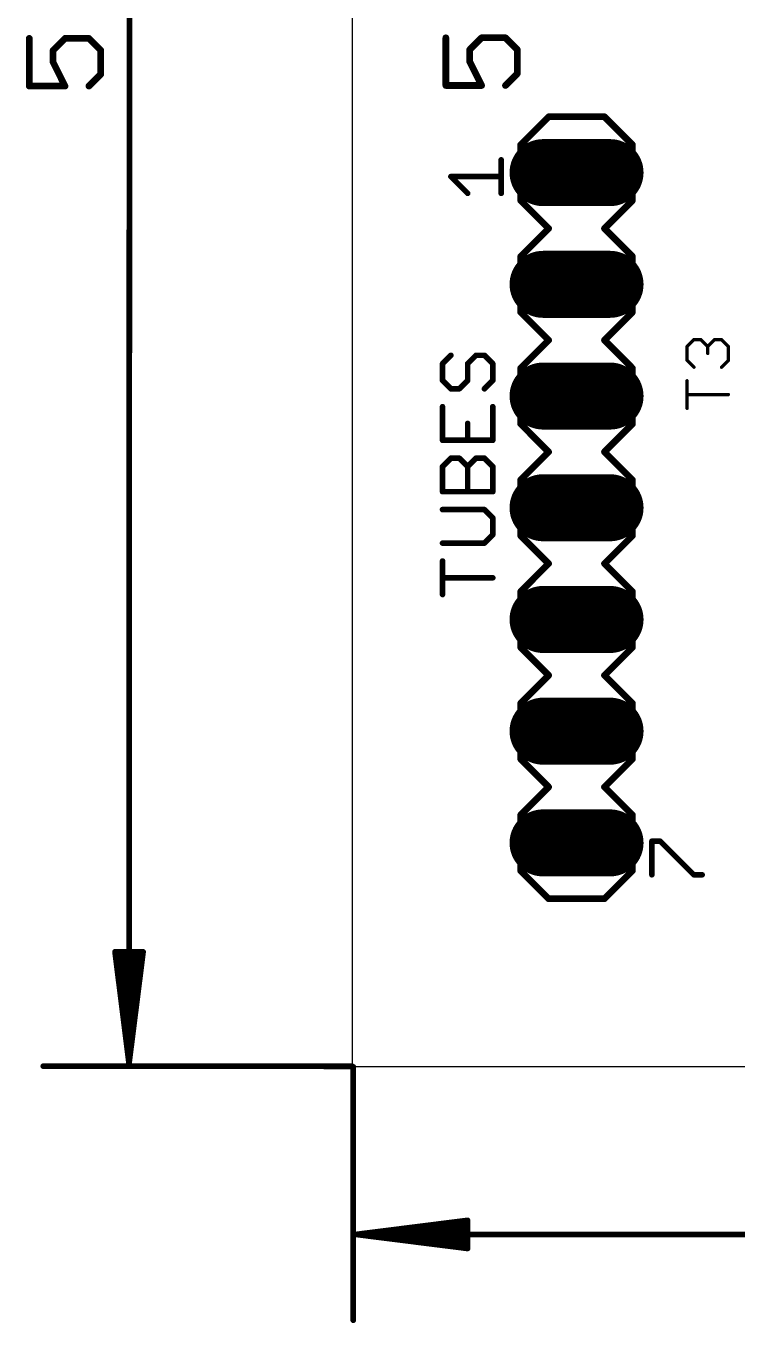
# Model space of a CAD drawing. Extents: x -7 to 105, y 1 to 61.
# Drawn here: x -7.45 to 8.73, y 0.51 to 30.01 of the extents above; entities that cross this region are included whole.
import ezdxf

# ---------------------------------------------------------------- set-up
doc = ezdxf.new("R2010")
doc.units = 0
for name, color, linetype in [('17', 110, 'CONTINUOUS'), ('20', 53, 'CONTINUOUS'), ('21', 253, 'CONTINUOUS'), ('23', 53, 'CONTINUOUS'), ('25', 253, 'CONTINUOUS'), ('44', 253, 'CONTINUOUS'), ('47', 253, 'CONTINUOUS'), ('51', 253, 'CONTINUOUS')]:
    doc.layers.add(name, color=color, linetype=linetype)

# ---------------------------------------------------------------- blocks, each defined once
blk = doc.blocks.new('RECT')
blk.add_solid([(-0.5, -0.5), (0.5, -0.5), (-0.5, 0.5), (0.5, 0.5)])
blk = doc.blocks.new('LONGP100')
at = {"const_width": 1}
blk.add_lwpolyline([(-0.5, 0), (0.5, 0)], dxfattribs=at)
at = {"const_width": 0.5}
for points in [[(-0.5, 0.25, 1), (-0.5, -0.25)], [(0.5, -0.25, 1), (0.5, 0.25)]]:
    blk.add_lwpolyline(points, format="xyb", dxfattribs=at)

msp = doc.modelspace()

# ---------------------------------------------------------------- linework, layer by layer
at = {"layer": '20'}
for p, q in [((-0.02, 6.35), (-0.02, 57.1375)), ((104.755, 6.3375), (0, 6.3375))]:
    msp.add_line(p, q, dxfattribs=at)
at = {"layer": '21'}
for points, const_width in [([(4.445, 27.94), (3.81, 27.305)], 0.1524), ([(5.715, 27.94), (4.445, 27.94)], 0.1524), ([(6.35, 27.305), (5.715, 27.94)], 0.1524), ([(3.81, 26.035), (3.81, 27.305)], 0.1524), ([(6.35, 27.305), (6.35, 26.035)], 0.1524), ([(3.3655, 26.1991), (3.3655, 26.9618)], 0.127), ([(2.6029, 26.1991), (2.2215, 26.5804)], 0.127), ([(2.2215, 26.5804), (3.3655, 26.5804)], 0.127), ([(4.445, 25.4), (3.81, 26.035)], 0.1524), ([(6.35, 26.035), (5.715, 25.4)], 0.1524), ([(3.81, 24.765), (4.445, 25.4)], 0.1524), ([(5.715, 25.4), (6.35, 24.765)], 0.1524), ([(3.81, 23.495), (3.81, 24.765)], 0.1524), ([(6.35, 24.765), (6.35, 23.495)], 0.1524), ([(4.445, 22.86), (3.81, 23.495)], 0.1524), ([(6.35, 23.495), (5.715, 22.86)], 0.1524), ([(3.81, 22.225), (4.445, 22.86)], 0.1524), ([(5.715, 22.86), (6.35, 22.225)], 0.1524), ([(3.81, 20.955), (3.81, 22.225)], 0.1524), ([(6.35, 22.225), (6.35, 20.955)], 0.1524), ([(4.445, 20.32), (3.81, 20.955)], 0.1524), ([(6.35, 20.955), (5.715, 20.32)], 0.1524), ([(4.445, 20.32), (3.81, 19.685)], 0.1524), ([(6.35, 19.685), (5.715, 20.32)], 0.1524), ([(3.81, 18.415), (3.81, 19.685)], 0.1524), ([(6.35, 19.685), (6.35, 18.415)], 0.1524), ([(4.445, 17.78), (3.81, 18.415)], 0.1524), ([(6.35, 18.415), (5.715, 17.78)], 0.1524), ([(3.81, 17.145), (4.445, 17.78)], 0.1524), ([(5.715, 17.78), (6.35, 17.145)], 0.1524), ([(3.81, 15.875), (3.81, 17.145)], 0.1524), ([(6.35, 17.145), (6.35, 15.875)], 0.1524), ([(4.445, 15.24), (3.81, 15.875)], 0.1524), ([(6.35, 15.875), (5.715, 15.24)], 0.1524), ([(3.81, 14.605), (4.445, 15.24)], 0.1524), ([(5.715, 15.24), (6.35, 14.605)], 0.1524), ([(3.81, 13.335), (3.81, 14.605)], 0.1524), ([(6.35, 14.605), (6.35, 13.335)], 0.1524), ([(4.445, 12.7), (3.81, 13.335)], 0.1524), ([(6.35, 13.335), (5.715, 12.7)], 0.1524), ([(4.445, 12.7), (3.81, 12.065)], 0.1524), ([(6.35, 12.065), (5.715, 12.7)], 0.1524), ([(3.81, 10.795), (3.81, 12.065)], 0.1524), ([(6.35, 12.065), (6.35, 10.795)], 0.1524), ([(6.7935, 10.7051), (6.7935, 11.4678)], 0.127), ([(6.7935, 11.4678), (6.9842, 11.4678)], 0.127), ([(6.9842, 11.4678), (7.7468, 10.7051)], 0.127), ([(4.445, 10.16), (3.81, 10.795)], 0.1524), ([(6.35, 10.795), (5.715, 10.16)], 0.1524), ([(7.7468, 10.7051), (7.9375, 10.7051)], 0.127), ([(5.715, 10.16), (4.445, 10.16)], 0.1524)]:
    msp.add_lwpolyline(points, dxfattribs=dict(at, const_width=const_width))
for points, const_width in [([(4.445, 27.9781, 1), (4.445, 27.9019)], 0.0762), ([(4.4719, 27.9131, 1), (4.4181, 27.9669)], 0.0762), ([(5.7419, 27.9669, 1), (5.6881, 27.9131)], 0.0762), ([(5.715, 27.9019, 1), (5.715, 27.9781)], 0.0762), ([(3.8481, 27.305, 1), (3.7719, 27.305)], 0.0762), ([(3.7831, 27.3319, 1), (3.8369, 27.2781)], 0.0762), ([(6.3881, 27.305, 1), (6.3119, 27.305)], 0.0762), ([(6.3231, 27.2781, 1), (6.3769, 27.3319)], 0.0762), ([(3.3973, 26.9618, 1), (3.3338, 26.9618)], 0.0635), ([(2.2215, 26.6122, 1), (2.2215, 26.5487)], 0.0635), ([(2.244, 26.6029, 1), (2.1991, 26.558)], 0.0635), ([(3.3655, 26.5487, 1), (3.3655, 26.6122)], 0.0635), ([(2.5804, 26.1767, 1), (2.6253, 26.2216)], 0.0635), ([(3.3338, 26.1991, 1), (3.3973, 26.1991)], 0.0635), ([(3.7719, 26.035, 1), (3.8481, 26.035)], 0.0762), ([(3.8369, 26.0619, 1), (3.7831, 26.0081)], 0.0762), ([(6.3119, 26.035, 1), (6.3881, 26.035)], 0.0762), ([(6.3769, 26.0081, 1), (6.3231, 26.0619)], 0.0762), ([(4.4719, 25.3731, 1), (4.4181, 25.4269)], 0.0762), ([(4.4181, 25.3731, 1), (4.4719, 25.4269)], 0.0762), ([(5.7419, 25.4269, 1), (5.6881, 25.3731)], 0.0762), ([(5.6881, 25.4269, 1), (5.7419, 25.3731)], 0.0762), ([(3.8481, 24.765, 1), (3.7719, 24.765)], 0.0762), ([(3.7831, 24.7919, 1), (3.8369, 24.7381)], 0.0762), ([(6.3881, 24.765, 1), (6.3119, 24.765)], 0.0762), ([(6.3231, 24.7381, 1), (6.3769, 24.7919)], 0.0762), ([(3.7719, 23.495, 1), (3.8481, 23.495)], 0.0762), ([(3.8369, 23.5219, 1), (3.7831, 23.4681)], 0.0762), ([(6.3119, 23.495, 1), (6.3881, 23.495)], 0.0762), ([(6.3769, 23.4681, 1), (6.3231, 23.5219)], 0.0762), ([(4.4719, 22.8331, 1), (4.4181, 22.8869)], 0.0762), ([(4.4181, 22.8331, 1), (4.4719, 22.8869)], 0.0762), ([(5.7419, 22.8869, 1), (5.6881, 22.8331)], 0.0762), ([(5.6881, 22.8869, 1), (5.7419, 22.8331)], 0.0762), ([(3.8481, 22.225, 1), (3.7719, 22.225)], 0.0762), ([(3.7831, 22.2519, 1), (3.8369, 22.1981)], 0.0762), ([(6.3881, 22.225, 1), (6.3119, 22.225)], 0.0762), ([(6.3231, 22.1981, 1), (6.3769, 22.2519)], 0.0762), ([(3.7719, 20.955, 1), (3.8481, 20.955)], 0.0762), ([(3.8369, 20.9819, 1), (3.7831, 20.9281)], 0.0762), ([(6.3119, 20.955, 1), (6.3881, 20.955)], 0.0762), ([(6.3769, 20.9281, 1), (6.3231, 20.9819)], 0.0762), ([(4.4719, 20.2931, 1), (4.4181, 20.3469)], 0.0762), ([(4.4181, 20.2931, 1), (4.4719, 20.3469)], 0.0762), ([(5.7419, 20.3469, 1), (5.6881, 20.2931)], 0.0762), ([(5.6881, 20.3469, 1), (5.7419, 20.2931)], 0.0762), ([(3.8481, 19.685, 1), (3.7719, 19.685)], 0.0762), ([(6.3881, 19.685, 1), (6.3119, 19.685)], 0.0762), ([(3.7831, 19.7119, 1), (3.8369, 19.6581)], 0.0762), ([(6.3231, 19.6581, 1), (6.3769, 19.7119)], 0.0762), ([(3.7719, 18.415, 1), (3.8481, 18.415)], 0.0762), ([(3.8369, 18.4419, 1), (3.7831, 18.3881)], 0.0762), ([(6.3119, 18.415, 1), (6.3881, 18.415)], 0.0762), ([(6.3769, 18.3881, 1), (6.3231, 18.4419)], 0.0762), ([(4.4719, 17.7531, 1), (4.4181, 17.8069)], 0.0762), ([(4.4181, 17.7531, 1), (4.4719, 17.8069)], 0.0762), ([(5.7419, 17.8069, 1), (5.6881, 17.7531)], 0.0762), ([(5.6881, 17.8069, 1), (5.7419, 17.7531)], 0.0762), ([(3.8481, 17.145, 1), (3.7719, 17.145)], 0.0762), ([(3.7831, 17.1719, 1), (3.8369, 17.1181)], 0.0762), ([(6.3881, 17.145, 1), (6.3119, 17.145)], 0.0762), ([(6.3231, 17.1181, 1), (6.3769, 17.1719)], 0.0762), ([(3.8369, 15.9019, 1), (3.7831, 15.8481)], 0.0762), ([(6.3769, 15.8481, 1), (6.3231, 15.9019)], 0.0762), ([(3.7719, 15.875, 1), (3.8481, 15.875)], 0.0762), ([(6.3119, 15.875, 1), (6.3881, 15.875)], 0.0762), ([(4.4719, 15.2131, 1), (4.4181, 15.2669)], 0.0762), ([(4.4181, 15.2131, 1), (4.4719, 15.2669)], 0.0762), ([(5.7419, 15.2669, 1), (5.6881, 15.2131)], 0.0762), ([(5.6881, 15.2669, 1), (5.7419, 15.2131)], 0.0762), ([(3.8481, 14.605, 1), (3.7719, 14.605)], 0.0762), ([(3.7831, 14.6319, 1), (3.8369, 14.5781)], 0.0762), ([(6.3881, 14.605, 1), (6.3119, 14.605)], 0.0762), ([(6.3231, 14.5781, 1), (6.3769, 14.6319)], 0.0762), ([(3.7719, 13.335, 1), (3.8481, 13.335)], 0.0762), ([(3.8369, 13.3619, 1), (3.7831, 13.3081)], 0.0762), ([(6.3119, 13.335, 1), (6.3881, 13.335)], 0.0762), ([(6.3769, 13.3081, 1), (6.3231, 13.3619)], 0.0762), ([(4.4719, 12.6731, 1), (4.4181, 12.7269)], 0.0762), ([(4.4181, 12.6731, 1), (4.4719, 12.7269)], 0.0762), ([(5.7419, 12.7269, 1), (5.6881, 12.6731)], 0.0762), ([(5.6881, 12.7269, 1), (5.7419, 12.6731)], 0.0762), ([(3.8481, 12.065, 1), (3.7719, 12.065)], 0.0762), ([(3.7831, 12.0919, 1), (3.8369, 12.0381)], 0.0762), ([(6.3881, 12.065, 1), (6.3119, 12.065)], 0.0762), ([(6.3231, 12.0381, 1), (6.3769, 12.0919)], 0.0762), ([(6.8253, 11.4678, 1), (6.7618, 11.4678)], 0.0635), ([(6.7935, 11.4995, 1), (6.7935, 11.436)], 0.0635), ([(7.0066, 11.4902, 1), (6.9617, 11.4453)], 0.0635), ([(6.9842, 11.436, 1), (6.9842, 11.4995)], 0.0635), ([(3.7719, 10.795, 1), (3.8481, 10.795)], 0.0762), ([(3.8369, 10.8219, 1), (3.7831, 10.7681)], 0.0762), ([(6.3119, 10.795, 1), (6.3881, 10.795)], 0.0762), ([(6.3769, 10.7681, 1), (6.3231, 10.8219)], 0.0762), ([(6.7618, 10.7051, 1), (6.8253, 10.7051)], 0.0635), ([(7.7468, 10.7369, 1), (7.7468, 10.6734)], 0.0635), ([(7.7244, 10.6827, 1), (7.7693, 10.7276)], 0.0635), ([(7.9375, 10.6734, 1), (7.9375, 10.7369)], 0.0635), ([(4.445, 10.1981, 1), (4.445, 10.1219)], 0.0762), ([(4.4181, 10.1331, 1), (4.4719, 10.1869)], 0.0762), ([(5.6881, 10.1869, 1), (5.7419, 10.1331)], 0.0762), ([(5.715, 10.1219, 1), (5.715, 10.1981)], 0.0762)]:
    msp.add_lwpolyline(points, format="xyb", dxfattribs=dict(at, const_width=const_width))
at = {"layer": '23'}
msp.add_point((5.08, 19.05), dxfattribs=at)
at = {"layer": '25'}
for points, const_width in [([(2.1068, 29.7359), (2.1068, 28.6512)], 0.1524), ([(2.6491, 29.4647), (2.9203, 29.7359)], 0.1524), ([(2.9203, 29.7359), (3.4626, 29.7359)], 0.1524), ([(3.4626, 29.7359), (3.7338, 29.4647)], 0.1524), ([(2.6491, 29.1935), (2.6491, 29.4647)], 0.1524), ([(3.7338, 29.4647), (3.7338, 28.9224)], 0.1524), ([(2.9203, 28.6512), (2.6491, 29.1935)], 0.1524), ([(3.7338, 28.9224), (3.4626, 28.6512)], 0.1524), ([(2.1068, 28.6512), (2.9203, 28.6512)], 0.1524), ([(7.5938, 22.7164), (7.7506, 22.8732)], 0.0762), ([(7.5938, 22.4029), (7.5938, 22.7164)], 0.0762), ([(7.7506, 22.8732), (7.9073, 22.8732)], 0.0762), ([(7.9073, 22.8732), (8.0641, 22.7164)], 0.0762), ([(8.0641, 22.7164), (8.2209, 22.8732)], 0.0762), ([(8.0641, 22.7164), (8.0641, 22.5597)], 0.0762), ([(8.2209, 22.8732), (8.3776, 22.8732)], 0.0762), ([(8.3776, 22.8732), (8.5344, 22.7164)], 0.0762), ([(8.5344, 22.7164), (8.5344, 22.4029)], 0.0762), ([(2.2217, 22.5167), (2.031, 22.3261)], 0.127), ([(2.603, 22.3261), (2.7937, 22.5167)], 0.127), ([(2.7937, 22.5167), (2.9843, 22.5167)], 0.127), ([(2.9843, 22.5167), (3.175, 22.3261)], 0.127), ([(7.7506, 22.2461), (7.5938, 22.4029)], 0.0762), ([(8.5344, 22.4029), (8.3776, 22.2461)], 0.0762), ([(2.031, 22.3261), (2.031, 21.9448)], 0.127), ([(2.603, 21.9448), (2.603, 22.3261)], 0.127), ([(3.175, 22.3261), (3.175, 21.9448)], 0.127), ([(2.031, 21.9448), (2.2217, 21.7541)], 0.127), ([(2.4123, 21.7541), (2.603, 21.9448)], 0.127), ([(3.175, 21.9448), (2.9843, 21.7541)], 0.127), ([(7.5938, 21.3106), (7.5938, 21.9377)], 0.0762), ([(2.2217, 21.7541), (2.4123, 21.7541)], 0.127), ([(8.5344, 21.6241), (7.5938, 21.6241)], 0.0762), ([(2.031, 21.3473), (2.031, 20.5847)], 0.127), ([(3.175, 20.5847), (3.175, 21.3473)], 0.127), ([(2.603, 20.5847), (2.603, 20.966)], 0.127), ([(2.031, 20.5847), (3.175, 20.5847)], 0.127), ([(2.031, 19.9873), (2.2217, 20.1779)], 0.127), ([(2.2217, 20.1779), (2.4123, 20.1779)], 0.127), ([(2.4123, 20.1779), (2.603, 19.9873)], 0.127), ([(2.603, 19.9873), (2.7937, 20.1779)], 0.127), ([(2.7937, 20.1779), (2.9843, 20.1779)], 0.127), ([(2.9843, 20.1779), (3.175, 19.9873)], 0.127), ([(2.031, 19.4153), (2.031, 19.9873)], 0.127), ([(2.603, 19.4153), (2.603, 19.9873)], 0.127), ([(3.175, 19.9873), (3.175, 19.4153)], 0.127), ([(3.175, 19.4153), (2.031, 19.4153)], 0.127), ([(2.9843, 19.0085), (2.031, 19.0085)], 0.127), ([(3.175, 18.8179), (2.9843, 19.0085)], 0.127), ([(3.175, 18.4366), (3.175, 18.8179)], 0.127), ([(2.031, 18.2459), (2.9843, 18.2459)], 0.127), ([(2.9843, 18.2459), (3.175, 18.4366)], 0.127), ([(2.031, 17.0765), (2.031, 17.8392)], 0.127), ([(3.175, 17.4578), (2.031, 17.4578)], 0.127)]:
    msp.add_lwpolyline(points, dxfattribs=dict(at, const_width=const_width))
for points, const_width in [([(2.1449, 29.7359, 1), (2.0687, 29.7359)], 0.0762), ([(2.9203, 29.774, 1), (2.9203, 29.6978)], 0.0762), ([(2.9472, 29.7089, 1), (2.8934, 29.7628)], 0.0762), ([(3.4896, 29.7628, 1), (3.4357, 29.7089)], 0.0762), ([(3.4626, 29.6978, 1), (3.4626, 29.774)], 0.0762), ([(2.6872, 29.4647, 1), (2.611, 29.4647)], 0.0762), ([(2.6222, 29.4916, 1), (2.6761, 29.4378)], 0.0762), ([(3.7719, 29.4647, 1), (3.6957, 29.4647)], 0.0762), ([(3.7069, 29.4378, 1), (3.7607, 29.4916)], 0.0762), ([(2.611, 29.1935, 1), (2.6872, 29.1935)], 0.0762), ([(2.6832, 29.2106, 1), (2.6151, 29.1765)], 0.0762), ([(3.6957, 28.9224, 1), (3.7719, 28.9224)], 0.0762), ([(3.7607, 28.8954, 1), (3.7069, 28.9493)], 0.0762), ([(2.1068, 28.6893, 1), (2.1068, 28.6131)], 0.0762), ([(2.0687, 28.6512, 1), (2.1449, 28.6512)], 0.0762), ([(2.8862, 28.6342, 1), (2.9544, 28.6682)], 0.0762), ([(2.9203, 28.6131, 1), (2.9203, 28.6893)], 0.0762), ([(3.4357, 28.6781, 1), (3.4896, 28.6243)], 0.0762), ([(7.6128, 22.7164, 1), (7.5747, 22.7164)], 0.0381), ([(7.5803, 22.7299, 1), (7.6073, 22.7029)], 0.0381), ([(7.7506, 22.8922, 1), (7.7506, 22.8541)], 0.0381), ([(7.764, 22.8597, 1), (7.7371, 22.8867)], 0.0381), ([(7.9208, 22.8867, 1), (7.8939, 22.8597)], 0.0381), ([(7.9073, 22.8541, 1), (7.9073, 22.8922)], 0.0381), ([(8.0831, 22.7164, 1), (8.045, 22.7164)], 0.0381), ([(8.0506, 22.7299, 1), (8.0776, 22.7029)], 0.0381), ([(8.0506, 22.7029, 1), (8.0776, 22.7299)], 0.0381), ([(8.2209, 22.8922, 1), (8.2209, 22.8541)], 0.0381), ([(8.2343, 22.8597, 1), (8.2074, 22.8867)], 0.0381), ([(8.3911, 22.8867, 1), (8.3642, 22.8597)], 0.0381), ([(8.3776, 22.8541, 1), (8.3776, 22.8922)], 0.0381), ([(8.5534, 22.7164, 1), (8.5153, 22.7164)], 0.0381), ([(8.5209, 22.7029, 1), (8.5479, 22.7299)], 0.0381), ([(2.2441, 22.4943, 1), (2.1992, 22.5392)], 0.0635), ([(2.7937, 22.5485, 1), (2.7937, 22.485)], 0.0635), ([(2.8161, 22.4943, 1), (2.7712, 22.5392)], 0.0635), ([(3.0068, 22.5392, 1), (2.9619, 22.4943)], 0.0635), ([(2.9843, 22.485, 1), (2.9843, 22.5485)], 0.0635), ([(7.5747, 22.4029, 1), (7.6128, 22.4029)], 0.0381), ([(7.6073, 22.4164, 1), (7.5803, 22.3894)], 0.0381), ([(8.045, 22.5597, 1), (8.0831, 22.5597)], 0.0381), ([(8.5153, 22.4029, 1), (8.5534, 22.4029)], 0.0381), ([(8.5479, 22.3894, 1), (8.5209, 22.4164)], 0.0381), ([(2.0628, 22.3261, 1), (1.9993, 22.3261)], 0.0635), ([(2.0086, 22.3485, 1), (2.0535, 22.3036)], 0.0635), ([(2.6348, 22.3261, 1), (2.5713, 22.3261)], 0.0635), ([(2.5806, 22.3485, 1), (2.6255, 22.3036)], 0.0635), ([(3.2068, 22.3261, 1), (3.1433, 22.3261)], 0.0635), ([(3.1525, 22.3036, 1), (3.1975, 22.3485)], 0.0635), ([(7.7371, 22.2326, 1), (7.764, 22.2596)], 0.0381), ([(8.3642, 22.2596, 1), (8.3911, 22.2326)], 0.0381), ([(1.9993, 21.9448, 1), (2.0628, 21.9448)], 0.0635), ([(2.0535, 21.9672, 1), (2.0086, 21.9223)], 0.0635), ([(2.5713, 21.9448, 1), (2.6348, 21.9448)], 0.0635), ([(2.6255, 21.9223, 1), (2.5806, 21.9672)], 0.0635), ([(3.1433, 21.9448, 1), (3.2068, 21.9448)], 0.0635), ([(3.1975, 21.9223, 1), (3.1525, 21.9672)], 0.0635), ([(7.6128, 21.9377, 1), (7.5747, 21.9377)], 0.0381), ([(2.2217, 21.7858, 1), (2.2217, 21.7223)], 0.0635), ([(2.1992, 21.7316, 1), (2.2441, 21.7765)], 0.0635), ([(2.3899, 21.7765, 1), (2.4348, 21.7316)], 0.0635), ([(2.4123, 21.7223, 1), (2.4123, 21.7858)], 0.0635), ([(2.9619, 21.7765, 1), (3.0068, 21.7316)], 0.0635), ([(7.5938, 21.6432, 1), (7.5938, 21.6051)], 0.0381), ([(8.5344, 21.6051, 1), (8.5344, 21.6432)], 0.0381), ([(2.0628, 21.3473, 1), (1.9993, 21.3473)], 0.0635), ([(3.2068, 21.3473, 1), (3.1433, 21.3473)], 0.0635), ([(7.5747, 21.3106, 1), (7.6128, 21.3106)], 0.0381), ([(2.6348, 20.966, 1), (2.5713, 20.966)], 0.0635), ([(2.031, 20.6164, 1), (2.031, 20.5529)], 0.0635), ([(3.175, 20.5529, 1), (3.175, 20.6164)], 0.0635), ([(1.9993, 20.5847, 1), (2.0628, 20.5847)], 0.0635), ([(2.5713, 20.5847, 1), (2.6348, 20.5847)], 0.0635), ([(3.1433, 20.5847, 1), (3.2068, 20.5847)], 0.0635), ([(2.2217, 20.2097, 1), (2.2217, 20.1462)], 0.0635), ([(2.2441, 20.1555, 1), (2.1992, 20.2004)], 0.0635), ([(2.4348, 20.2004, 1), (2.3899, 20.1555)], 0.0635), ([(2.4123, 20.1462, 1), (2.4123, 20.2097)], 0.0635), ([(2.7937, 20.2097, 1), (2.7937, 20.1462)], 0.0635), ([(2.8161, 20.1555, 1), (2.7712, 20.2004)], 0.0635), ([(3.0068, 20.2004, 1), (2.9619, 20.1555)], 0.0635), ([(2.9843, 20.1462, 1), (2.9843, 20.2097)], 0.0635), ([(2.0628, 19.9873, 1), (1.9993, 19.9873)], 0.0635), ([(2.0086, 20.0097, 1), (2.0535, 19.9648)], 0.0635), ([(2.6348, 19.9873, 1), (2.5713, 19.9873)], 0.0635), ([(2.5806, 20.0097, 1), (2.6255, 19.9648)], 0.0635), ([(2.5806, 19.9648, 1), (2.6255, 20.0097)], 0.0635), ([(3.2068, 19.9873, 1), (3.1433, 19.9873)], 0.0635), ([(3.1525, 19.9648, 1), (3.1975, 20.0097)], 0.0635), ([(2.031, 19.447, 1), (2.031, 19.3835)], 0.0635), ([(3.175, 19.3835, 1), (3.175, 19.447)], 0.0635), ([(1.9993, 19.4153, 1), (2.0628, 19.4153)], 0.0635), ([(2.5713, 19.4153, 1), (2.6348, 19.4153)], 0.0635), ([(3.1433, 19.4153, 1), (3.2068, 19.4153)], 0.0635), ([(2.031, 19.0403, 1), (2.031, 18.9768)], 0.0635), ([(3.0068, 19.031, 1), (2.9619, 18.9861)], 0.0635), ([(2.9843, 18.9768, 1), (2.9843, 19.0403)], 0.0635), ([(3.2068, 18.8179, 1), (3.1433, 18.8179)], 0.0635), ([(3.1525, 18.7954, 1), (3.1975, 18.8403)], 0.0635), ([(2.031, 18.2777, 1), (2.031, 18.2142)], 0.0635), ([(2.9619, 18.2684, 1), (3.0068, 18.2234)], 0.0635), ([(2.9843, 18.2142, 1), (2.9843, 18.2777)], 0.0635), ([(3.1433, 18.4366, 1), (3.2068, 18.4366)], 0.0635), ([(3.1975, 18.4141, 1), (3.1525, 18.459)], 0.0635), ([(2.0628, 17.8392, 1), (1.9993, 17.8392)], 0.0635), ([(2.031, 17.4896, 1), (2.031, 17.4261)], 0.0635), ([(3.175, 17.4261, 1), (3.175, 17.4896)], 0.0635), ([(1.9993, 17.0765, 1), (2.0628, 17.0765)], 0.0635)]:
    msp.add_lwpolyline(points, format="xyb", dxfattribs=dict(at, const_width=const_width))
at = {"layer": '44'}
for centre in [(5.08, 26.67), (5.08, 24.13), (5.08, 21.59), (5.08, 19.05), (5.08, 16.51), (5.08, 13.97), (5.08, 11.43)]:
    msp.add_circle(centre, 0.508, dxfattribs=at)
at = {"layer": '47'}
for points, const_width in [([(-5.0998, 6.417), (-5.0799, 57.087)], 0.13), ([(-7.3688, 29.7221), (-7.3688, 28.6374)], 0.1524), ([(-6.8265, 29.4509), (-6.5553, 29.7221)], 0.1524), ([(-6.5553, 29.7221), (-6.013, 29.7221)], 0.1524), ([(-6.013, 29.7221), (-5.7418, 29.4509)], 0.1524), ([(-6.8265, 29.1798), (-6.8265, 29.4509)], 0.1524), ([(-5.7418, 29.4509), (-5.7418, 28.9086)], 0.1524), ([(-6.5553, 28.6374), (-6.8265, 29.1798)], 0.1524), ([(-5.7418, 28.9086), (-6.013, 28.6374)], 0.1524), ([(-7.3688, 28.6374), (-6.5553, 28.6374)], 0.1524), ([(-5.0998, 6.417), (-5.4181, 8.9521)], 0.13), ([(-5.4181, 8.9521), (-4.7796, 8.9519)], 0.13), ([(-5.0998, 6.417), (-5.3589, 8.9521)], 0.13), ([(-5.0998, 6.417), (-5.2289, 8.952)], 0.13), ([(-4.7796, 8.9519), (-5.0998, 6.417)], 0.13), ([(-4.9689, 8.9519), (-5.0998, 6.417)], 0.13), ([(-4.8388, 8.9519), (-5.0998, 6.417)], 0.13), ([(-0.02, 6.35), (-7.0499, 6.3528)], 0.13), ([(0, 6.3375), (0.0007, 0.5775)], 0.13), ([(0.0655, 2.5275), (2.6004, 2.847)], 0.13), ([(0.0655, 2.5275), (2.6004, 2.7878)], 0.13), ([(0.0655, 2.5275), (2.6004, 2.6578)], 0.13), ([(2.6004, 2.847), (2.6005, 2.2086)], 0.13), ([(0.0655, 2.5275), (104.6905, 2.54)], 0.13), ([(2.6005, 2.2086), (0.0655, 2.5275)], 0.13), ([(2.6005, 2.3978), (0.0655, 2.5275)], 0.13), ([(2.6005, 2.2678), (0.0655, 2.5275)], 0.13)]:
    msp.add_lwpolyline(points, dxfattribs=dict(at, const_width=const_width))
for points, const_width in [([(-7.3307, 29.7221, 1), (-7.4069, 29.7221)], 0.0762), ([(-6.5553, 29.7602, 1), (-6.5553, 29.684)], 0.0762), ([(-6.5284, 29.6951, 1), (-6.5823, 29.749)], 0.0762), ([(-5.9861, 29.749, 1), (-6.0399, 29.6951)], 0.0762), ([(-6.013, 29.684, 1), (-6.013, 29.7602)], 0.0762), ([(-6.7884, 29.4509, 1), (-6.8646, 29.4509)], 0.0762), ([(-6.8534, 29.4779, 1), (-6.7995, 29.424)], 0.0762), ([(-5.7037, 29.4509, 1), (-5.7799, 29.4509)], 0.0762), ([(-5.7688, 29.424, 1), (-5.7149, 29.4779)], 0.0762), ([(-6.7924, 29.1968, 1), (-6.8606, 29.1627)], 0.0762), ([(-6.8646, 29.1798, 1), (-6.7884, 29.1798)], 0.0762), ([(-5.7799, 28.9086, 1), (-5.7037, 28.9086)], 0.0762), ([(-5.7149, 28.8816, 1), (-5.7688, 28.9355)], 0.0762), ([(-7.3688, 28.6755, 1), (-7.3688, 28.5993)], 0.0762), ([(-7.4069, 28.6374, 1), (-7.3307, 28.6374)], 0.0762), ([(-6.5894, 28.6204, 1), (-6.5212, 28.6545)], 0.0762), ([(-6.5553, 28.5993, 1), (-6.5553, 28.6755)], 0.0762), ([(-6.0399, 28.6644, 1), (-5.9861, 28.6105)], 0.0762), ([(-5.3858, 8.9562, 1), (-5.4503, 8.9481)], 0.065), ([(-5.4181, 8.9846, 1), (-5.4181, 8.9196)], 0.065), ([(-5.3265, 8.9554, 1), (-5.3912, 8.9488)], 0.065), ([(-5.1964, 8.9537, 1), (-5.2613, 8.9504)], 0.065), ([(-4.9364, 8.9503, 1), (-5.0013, 8.9536)], 0.065), ([(-4.8065, 8.9486, 1), (-4.8712, 8.9552)], 0.065), ([(-4.7474, 8.9478, 1), (-4.8119, 8.9559)], 0.065), ([(-4.7796, 8.9194, 1), (-4.7796, 8.9844)], 0.065), ([(-7.0499, 6.3853, 1), (-7.0499, 6.3203)], 0.065), ([(-5.1321, 6.4211, 1), (-5.0676, 6.4129)], 0.065), ([(-5.1322, 6.4203, 1), (-5.0675, 6.4137)], 0.065), ([(-5.1323, 6.4153, 1), (-5.0674, 6.4187)], 0.065), ([(-5.1323, 6.4187, 1), (-5.0674, 6.4153)], 0.065), ([(-5.1323, 6.417, 1), (-5.0674, 6.417)], 0.065), ([(-5.1322, 6.4137, 1), (-5.0675, 6.4203)], 0.065), ([(-5.1321, 6.413, 1), (-5.0676, 6.421)], 0.065), ([(0.0325, 6.3375, 1), (-0.0325, 6.3375)], 0.065), ([(-0.02, 6.3175, 1), (-0.02, 6.3825)], 0.065), ([(2.6329, 2.8471, 1), (2.5679, 2.847)], 0.065), ([(2.6045, 2.8148, 1), (2.5964, 2.8793)], 0.065), ([(2.6037, 2.7555, 1), (2.5971, 2.8201)], 0.065), ([(2.6021, 2.6253, 1), (2.5988, 2.6903)], 0.065), ([(0.0695, 2.5598, 1), (0.0614, 2.4953)], 0.065), ([(0.0654, 2.56, 1), (0.0655, 2.495)], 0.065), ([(0.0638, 2.56, 1), (0.0671, 2.495)], 0.065), ([(0.0671, 2.56, 1), (0.0638, 2.495)], 0.065), ([(0.0614, 2.5598, 1), (0.0695, 2.4953)], 0.065), ([(0.0688, 2.5598, 1), (0.0621, 2.4952)], 0.065), ([(0.0621, 2.5598, 1), (0.0688, 2.4952)], 0.065), ([(2.5988, 2.3653, 1), (2.6021, 2.4303)], 0.065), ([(2.568, 2.2086, 1), (2.633, 2.2086)], 0.065), ([(2.5964, 2.1763, 1), (2.6046, 2.2408)], 0.065), ([(2.5972, 2.2355, 1), (2.6038, 2.3001)], 0.065), ([(-0.0318, 0.5775, 1), (0.0332, 0.5775)], 0.065)]:
    msp.add_lwpolyline(points, format="xyb", dxfattribs=dict(at, const_width=const_width))

# ---------------------------------------------------------------- block references
at = {"layer": '17', "xscale": 1.524, "yscale": 1.524}
for p in [(5.08, 26.67), (5.08, 26.67), (5.08, 24.13), (5.08, 24.13), (5.08, 21.59), (5.08, 21.59), (5.08, 19.05), (5.08, 19.05), (5.08, 16.51), (5.08, 16.51), (5.08, 13.97), (5.08, 13.97), (5.08, 11.43), (5.08, 11.43)]:
    msp.add_blockref('LONGP100', p, dxfattribs=at)
at = {"layer": '51', "xscale": 0.508, "yscale": 0.508, "rotation": 270}
for p in [(5.08, 26.67), (5.08, 24.13), (5.08, 21.59), (5.08, 19.05), (5.08, 16.51), (5.08, 13.97), (5.08, 11.43)]:
    msp.add_blockref('RECT', p, dxfattribs=at)

doc.saveas('drawing.dxf')
